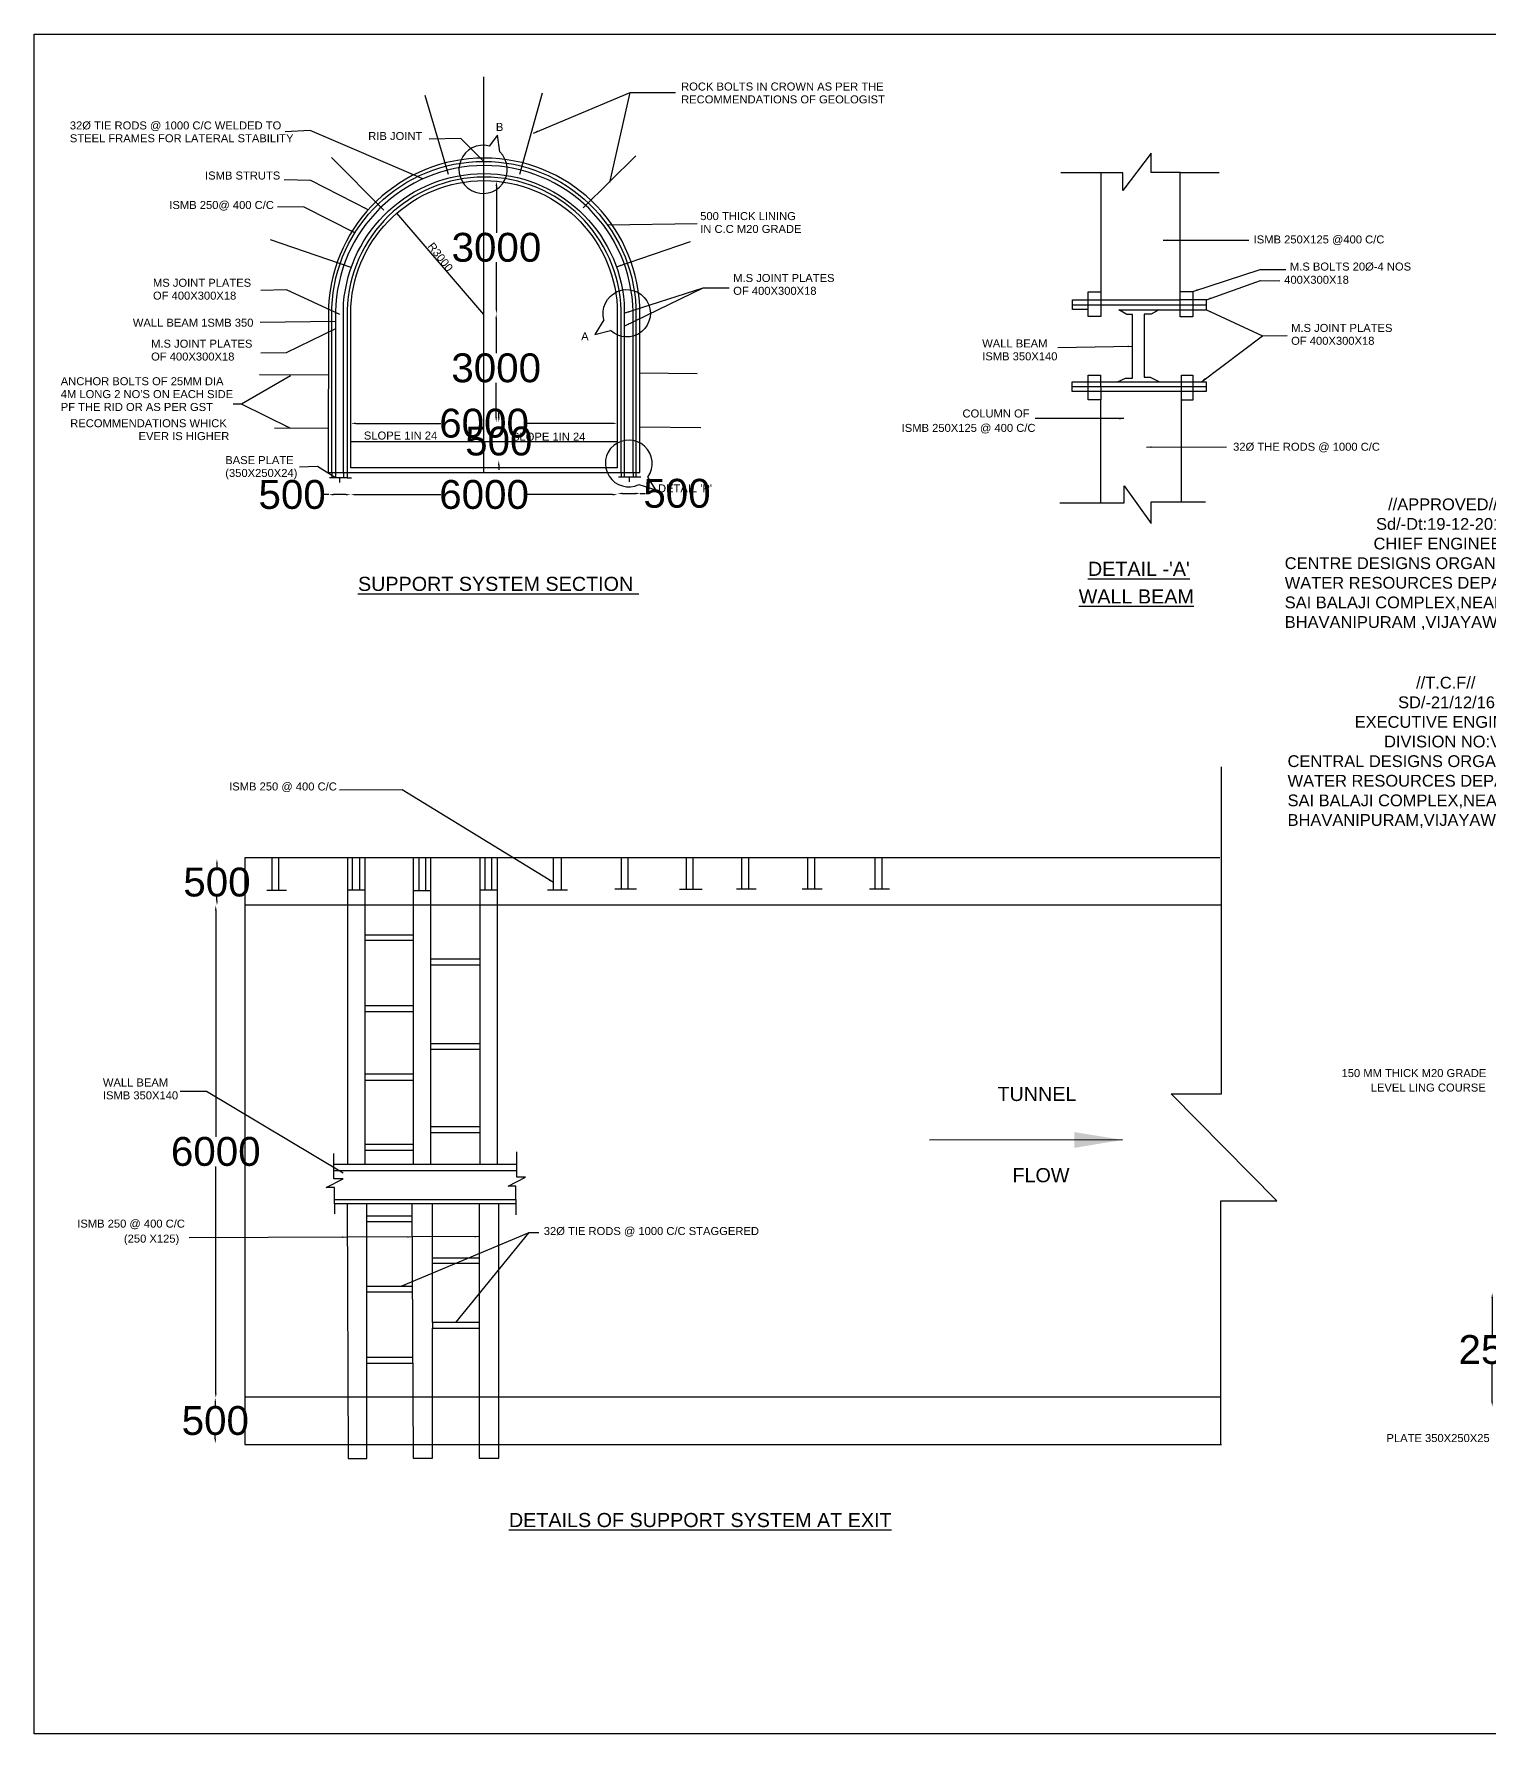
# Model space of a CAD drawing. Header units: millimetres. Extents: x 5124 to 3404652, y 2311 to 45929607.
# Drawn here: x 3393220 to 3399272, y 45922538 to 45929607 of the extents above; entities that cross this region are included whole.
import ezdxf

# ---------------------------------------------------------------- set-up
doc = ezdxf.new("R2010")
doc.units = ezdxf.units.MM
doc.header["$MEASUREMENT"] = 0
for name, color, linetype in [('DIMENSION', 7, 'Continuous'), ('DRAWING', 7, 'Continuous'), ('TEXT', 7, 'Continuous')]:
    doc.layers.add(name, color=color, linetype=linetype)
doc.styles.get("Standard").update_dxf_attribs({"font": 'arial.ttf', "height": 120})
doc.dimstyles.get("Standard").update_dxf_attribs({"dimtxt": 200, "dimasz": 110, "dimexe": 0.18, "dimexo": 0.0625, "dimgap": 0.09, "dimtad": 0, "dimtih": 1, "dimtoh": 1, "dimdec": 0, "dimzin": 0, "dimdsep": 46, "dimtxsty": 'Standard', "dimblk": 'OBLIQUE', "dimcen": 0.09, "dimse1": 1, "dimse2": 1, "dimadec": 0, "dimazin": 0, "dimtfac": 1, "dimtdec": 0, "dimtofl": 0, "dimtmove": 0, "dimatfit": 3, "dimfxl": 1, "dimtolj": 1, "dimtzin": 0, "dimarcsym": 0})

# ---------------------------------------------------------------- blocks, each defined once
blk = doc.blocks.new('*D78')
at = {"layer": 'Defpoints', "color": 0}
for p in [(3395136.6, 45928995.4), (3395142.1, 45928995.4), (3395141.1, 45928443.4)]:
    blk.add_point(p, dxfattribs=at)
at = {"layer": 'DIMENSION', "color": 0, "lineweight": -2}
for p, q in [((3395142.1, 45928975.4), (3395142.1, 45928780.8)), ((3395142.1, 45928463.4), (3395142.1, 45928658))]:
    blk.add_line(p, q, dxfattribs=at)
at = {"layer": 'DIMENSION', "color": 0}
for points in [[(3395138.8, 45928975.4), (3395145.4, 45928975.4), (3395142.1, 45928995.4)], [(3395138.8, 45928463.4), (3395145.4, 45928463.4), (3395142.1, 45928443.4)]]:
    blk.add_solid(points, dxfattribs=at)
at = {"layer": 'DIMENSION', "color": 0, "insert": (3395142.1, 45928719.4), "char_height": 120, "attachment_point": 5}
blk.add_mtext('\\A1;3000', dxfattribs=at)
blk = doc.blocks.new('*D79')
at = {"layer": 'Defpoints', "color": 0}
for p in [(3395645.2, 45927696.6), (3395740.1, 45927696.6), (3395740.1, 45927694.6)]:
    blk.add_point(p, dxfattribs=at)
at = {"layer": 'DIMENSION', "color": 0, "lineweight": -2}
for p, q in [((3395665.2, 45927696.6), (3395720.1, 45927696.6)), ((3395740.1, 45927696.6), (3395760.1, 45927696.6))]:
    blk.add_line(p, q, dxfattribs=at)
at = {"layer": 'DIMENSION', "color": 0}
for points in [[(3395665.2, 45927699.9), (3395665.2, 45927693.2), (3395645.2, 45927696.6)], [(3395720.1, 45927699.9), (3395720.1, 45927693.2), (3395740.1, 45927696.6)]]:
    blk.add_solid(points, dxfattribs=at)
at = {"layer": 'DIMENSION', "color": 0, "insert": (3395892.6, 45927696.6), "char_height": 120, "attachment_point": 5}
blk.add_mtext('\\A1;500', dxfattribs=at)
blk = doc.blocks.new('*D80')
at = {"layer": 'Defpoints', "color": 0}
for p in [(3394536.3, 45927692.7), (3394536.3, 45927691.7), (3395645.2, 45927696.6)]:
    blk.add_point(p, dxfattribs=at)
at = {"layer": 'DIMENSION', "color": 0, "lineweight": -2}
for p, q in [((3394556.3, 45927691.7), (3394911.3, 45927691.7)), ((3395625.2, 45927691.7), (3395270.1, 45927691.7))]:
    blk.add_line(p, q, dxfattribs=at)
at = {"layer": 'DIMENSION', "color": 0}
for points in [[(3394556.3, 45927695), (3394556.3, 45927688.3), (3394536.3, 45927691.7)], [(3395625.2, 45927695), (3395625.2, 45927688.3), (3395645.2, 45927691.7)]]:
    blk.add_solid(points, dxfattribs=at)
at = {"layer": 'DIMENSION', "color": 0, "insert": (3395090.7, 45927691.7), "char_height": 120, "attachment_point": 5}
blk.add_mtext('\\A1;6000', dxfattribs=at)
blk = doc.blocks.new('*D81')
at = {"layer": 'Defpoints', "color": 0}
for p in [(3394445.2, 45927691.7), (3394445.2, 45927691.7), (3394536.3, 45927691.7)]:
    blk.add_point(p, dxfattribs=at)
at = {"layer": 'DIMENSION', "color": 0, "lineweight": -2}
for p, q in [((3394445.2, 45927691.7), (3394425.2, 45927691.7)), ((3394516.3, 45927691.7), (3394465.2, 45927691.7))]:
    blk.add_line(p, q, dxfattribs=at)
at = {"layer": 'DIMENSION', "color": 0}
for points in [[(3394465.2, 45927695), (3394465.2, 45927688.3), (3394445.2, 45927691.7)], [(3394516.3, 45927695), (3394516.3, 45927688.3), (3394536.3, 45927691.7)]]:
    blk.add_solid(points, dxfattribs=at)
at = {"layer": 'DIMENSION', "color": 0, "insert": (3394292.8, 45927691.7), "char_height": 120, "attachment_point": 5}
blk.add_mtext('\\A1;500', dxfattribs=at)
blk = doc.blocks.new('*D82')
at = {"layer": 'Defpoints', "color": 0}
for p in [(3395146, 45927993.1), (3395146, 45927834.6), (3395151.9, 45927834.6)]:
    blk.add_point(p, dxfattribs=at)
at = {"layer": 'DIMENSION', "color": 0, "lineweight": -2}
for p, q in [((3395151.9, 45928013.1), (3395151.9, 45928033.1)), ((3395151.9, 45927814.6), (3395151.9, 45927794.6))]:
    blk.add_line(p, q, dxfattribs=at)
at = {"layer": 'DIMENSION', "color": 0}
for points in [[(3395148.6, 45928013.1), (3395155.2, 45928013.1), (3395151.9, 45927993.1)], [(3395148.6, 45927814.6), (3395155.2, 45927814.6), (3395151.9, 45927834.6)]]:
    blk.add_solid(points, dxfattribs=at)
at = {"layer": 'DIMENSION', "color": 0, "insert": (3395151.9, 45927913.9), "char_height": 120, "attachment_point": 5}
blk.add_mtext('\\A1;500', dxfattribs=at)
blk = doc.blocks.new('*D83')
at = {"layer": 'Defpoints', "color": 0}
for p in [(3395141.1, 45928443.4), (3395141.1, 45928443.4), (3395151.9, 45927993.1)]:
    blk.add_point(p, dxfattribs=at)
at = {"layer": 'DIMENSION', "color": 0, "lineweight": -2}
for p, q in [((3395141.1, 45928423.4), (3395141.1, 45928279.6)), ((3395141.1, 45928013.1), (3395141.1, 45928156.8))]:
    blk.add_line(p, q, dxfattribs=at)
at = {"layer": 'DIMENSION', "color": 0}
for points in [[(3395137.8, 45928423.4), (3395144.5, 45928423.4), (3395141.1, 45928443.4)], [(3395137.8, 45928013.1), (3395144.5, 45928013.1), (3395141.1, 45927993.1)]]:
    blk.add_solid(points, dxfattribs=at)
at = {"layer": 'DIMENSION', "color": 0, "insert": (3395141.1, 45928218.2), "char_height": 120, "attachment_point": 5}
blk.add_mtext('\\A1;3000', dxfattribs=at)
blk = doc.blocks.new('*D94')
at = {"layer": 'Defpoints', "color": 0}
for p in [(3394537.2, 45927988.2), (3395644.2, 45927988.2), (3395644.2, 45927988.2)]:
    blk.add_point(p, dxfattribs=at)
at = {"layer": 'DIMENSION', "color": 0, "lineweight": -2}
for p, q in [((3394557.2, 45927988.2), (3394911.3, 45927988.2)), ((3395624.2, 45927988.2), (3395270.1, 45927988.2))]:
    blk.add_line(p, q, dxfattribs=at)
at = {"layer": 'DIMENSION', "color": 0}
for points in [[(3394557.2, 45927991.6), (3394557.2, 45927984.9), (3394537.2, 45927988.2)], [(3395624.2, 45927991.6), (3395624.2, 45927984.9), (3395644.2, 45927988.2)]]:
    blk.add_solid(points, dxfattribs=at)
at = {"layer": 'DIMENSION', "color": 0, "insert": (3395090.7, 45927988.2), "char_height": 120, "attachment_point": 5}
blk.add_mtext('\\A1;6000', dxfattribs=at)
blk = doc.blocks.new('*D85')
at = {"layer": 'Defpoints', "color": 0}
for p in [(3393972.5, 45926176.6), (3393980.3, 45926176.6), (3393978.4, 45925983.7)]:
    blk.add_point(p, dxfattribs=at)
at = {"layer": 'DIMENSION', "color": 0, "lineweight": -2}
for p, q in [((3393980.3, 45926156.6), (3393980.3, 45926141.5)), ((3393980.3, 45926003.7), (3393980.3, 45926018.8))]:
    blk.add_line(p, q, dxfattribs=at)
at = {"layer": 'DIMENSION', "color": 0}
for points in [[(3393977, 45926156.6), (3393983.7, 45926156.6), (3393980.3, 45926176.6)], [(3393977, 45926003.7), (3393983.7, 45926003.7), (3393980.3, 45925983.7)]]:
    blk.add_solid(points, dxfattribs=at)
at = {"layer": 'DIMENSION', "color": 0, "insert": (3393980.3, 45926080.1), "char_height": 120, "attachment_point": 5}
blk.add_mtext('\\A1;500', dxfattribs=at)
blk = doc.blocks.new('*D86')
at = {"layer": 'Defpoints', "color": 0}
for p in [(3393978.4, 45925983.7), (3393975.4, 45923936.2), (3393975.4, 45923936.2)]:
    blk.add_point(p, dxfattribs=at)
at = {"layer": 'DIMENSION', "color": 0, "lineweight": -2}
for p, q in [((3393975.4, 45925963.7), (3393975.4, 45925021.3)), ((3393975.4, 45923956.2), (3393975.4, 45924898.6))]:
    blk.add_line(p, q, dxfattribs=at)
at = {"layer": 'DIMENSION', "color": 0}
for points in [[(3393972.1, 45925963.7), (3393978.8, 45925963.7), (3393975.4, 45925983.7)], [(3393972.1, 45923956.2), (3393978.8, 45923956.2), (3393975.4, 45923936.2)]]:
    blk.add_solid(points, dxfattribs=at)
at = {"layer": 'DIMENSION', "color": 0, "insert": (3393975.4, 45924960), "char_height": 120, "attachment_point": 5}
blk.add_mtext('\\A1;6000', dxfattribs=at)
blk = doc.blocks.new('*D87')
at = {"layer": 'Defpoints', "color": 0}
for p in [(3393975.4, 45923936.2), (3393972.5, 45923746.3), (3393973.5, 45923746.3)]:
    blk.add_point(p, dxfattribs=at)
at = {"layer": 'DIMENSION', "color": 0, "lineweight": -2}
for p, q in [((3393973.5, 45923916.2), (3393973.5, 45923902.6)), ((3393973.5, 45923766.3), (3393973.5, 45923779.9))]:
    blk.add_line(p, q, dxfattribs=at)
at = {"layer": 'DIMENSION', "color": 0}
for points in [[(3393970.1, 45923916.2), (3393976.8, 45923916.2), (3393973.5, 45923936.2)], [(3393970.1, 45923766.3), (3393976.8, 45923766.3), (3393973.5, 45923746.3)]]:
    blk.add_solid(points, dxfattribs=at)
at = {"layer": 'DIMENSION', "color": 0, "insert": (3393973.5, 45923841.2), "char_height": 120, "attachment_point": 5}
blk.add_mtext('\\A1;500', dxfattribs=at)
blk = doc.blocks.new('*D89')
at = {"layer": 'Defpoints', "color": 0}
for p in [(3399281.3, 45924371.7), (3399281.3, 45924371.7), (3399282.3, 45923900.9)]:
    blk.add_point(p, dxfattribs=at)
at = {"layer": 'DIMENSION', "color": 0, "lineweight": -2}
for p, q in [((3399281.3, 45924351.7), (3399281.3, 45924197.7)), ((3399281.3, 45923920.9), (3399281.3, 45924075))]:
    blk.add_line(p, q, dxfattribs=at)
at = {"layer": 'DIMENSION', "color": 0}
for points in [[(3399278, 45924351.7), (3399284.6, 45924351.7), (3399281.3, 45924371.7)], [(3399278, 45923920.9), (3399284.6, 45923920.9), (3399281.3, 45923900.9)]]:
    blk.add_solid(points, dxfattribs=at)
at = {"layer": 'DIMENSION', "color": 0, "insert": (3399281.3, 45924136.3), "char_height": 120, "attachment_point": 5}
blk.add_mtext('\\A1;250', dxfattribs=at)

msp = doc.modelspace()

# ---------------------------------------------------------------- linework, layer by layer
at = {"layer": 'DIMENSION', "color": 0}
msp.add_lwpolyline([(3394101.7, 45923742.4), (3398155.7, 45923742.4)], dxfattribs=at)
at = {"layer": 'DRAWING', "color": 0}
msp.add_lwpolyline([(3404651.7, 45922538.5), (3393219.8, 45922538.5), (3393219.8, 45929607.1), (3404651.7, 45929607.1)], close=True, dxfattribs=at)
for points in [[(3395090.2, 45927783.7), (3395090.2, 45929429)], [(3394942.4, 45929022.8), (3394845.5, 45929350.7)], [(3395240, 45929024.7), (3395333.9, 45929362.4)], [(3395155.8, 45929116.7), (3395146, 45929186.2)], [(3394674.3, 45928875), (3394456, 45929093.3)], [(3395503.3, 45928883.8), (3395721.5, 45929100.1)], [(3397984.4, 45929031.6), (3397864, 45929031.6), (3397864, 45929111.9), (3397746.6, 45928956.2), (3397746.6, 45929029.6), (3397488.2, 45929029.6)], [(3397654.6, 45929029.6), (3397654.6, 45928432.6), (3397601.7, 45928432.6), (3397601.7, 45928534.4), (3397654.6, 45928534.4)], [(3397984.4, 45928536.3), (3397984.4, 45929031.6), (3398146.9, 45929031.6)], [(3395090.2, 45928441.4), (3394727.5, 45928861.7)], [(3394538.2, 45928635.7), (3394202.5, 45928750.7)], [(3397601.7, 45928461), (3397537.1, 45928461), (3397537.1, 45928501.1), (3397984.4, 45928501.1)], [(3397724.1, 45928161.5), (3397756.4, 45928176.2), (3397786.7, 45928176.2), (3397786.7, 45928440.4), (3397763.2, 45928440.4), (3397729, 45928460), (3398093.1, 45928460), (3398093.1, 45928502.1), (3397984.4, 45928502.1), (3397984.4, 45928536.3), (3398037.3, 45928536.3), (3398037.3, 45928430.6), (3397984.4, 45928430.6), (3397984.4, 45928502.1)], [(3397537.1, 45928481), (3398093.1, 45928481)], [(3397895.4, 45928460), (3397863.1, 45928442.4), (3397834.7, 45928442.4), (3397834.7, 45928180.1), (3397860.1, 45928180.1), (3397898.3, 45928161.5)], [(3395589.1, 45928419.3), (3395551.2, 45928357.2), (3395616.8, 45928373.9)], [(3394443.4, 45928187.9), (3394156.5, 45928189.9)], [(3395738.2, 45928197.7), (3395977, 45928194.8)], [(3397989.3, 45927662.3), (3397989.3, 45928161.5), (3398092.1, 45928161.5), (3398092.1, 45928121.3), (3397535.2, 45928121.3), (3397535.2, 45928161.5), (3397989.3, 45928161.5)], [(3397535.2, 45928141.4), (3398092.1, 45928141.4)], [(3397654.6, 45927657.4), (3397654.6, 45928086.1), (3397601.7, 45928086.1), (3397601.7, 45928188.9), (3397653.6, 45928188.9), (3397654.6, 45928086.1)], [(3398037.3, 45928188.9), (3398037.3, 45928084.2), (3397989.3, 45928084.2)], [(3397989.3, 45928161.5), (3397989.3, 45928187.9), (3398037.3, 45928187.9)], [(3394442.8, 45927966.7), (3394219.1, 45927967.7)], [(3395738.2, 45927974.1), (3395991.7, 45927970.6)], [(3394537.2, 45927912.9), (3395644.2, 45927912.9)], [(3394458, 45927783.7), (3394458, 45927762.1)], [(3394473.6, 45927783.7), (3394473.6, 45927762.1)], [(3394490.3, 45927762.1), (3394490.3, 45927742.6)], [(3394506.9, 45927783.7), (3394506.9, 45927762.1)], [(3394521.6, 45927762.1), (3394539.2, 45927762.1)], [(3395649.1, 45927766.1), (3395742.1, 45927766.1)], [(3395660.9, 45927783.7), (3395660.9, 45927766.1)], [(3395673.6, 45927783.7), (3395673.6, 45927766.1)], [(3395693.2, 45927766.1), (3395693.2, 45927744.5)], [(3395709.8, 45927783.7), (3395709.8, 45927766.1)], [(3395721.5, 45927783.7), (3395721.5, 45927766.1)], [(3395734.3, 45927733.8), (3395804.7, 45927711.2), (3395771.5, 45927765.1)], [(3397484.3, 45927657.4), (3397751.5, 45927657.4), (3397751.5, 45927728.9), (3397863.1, 45927572.3), (3397863.1, 45927662.3), (3398090.1, 45927662.3)], [(3398152.8, 45923739.4), (3398152.8, 45924755.4), (3398385.7, 45924755.4), (3397946.3, 45925200.7), (3398155.7, 45925200.7), (3398155.7, 45926560.2)], [(3398148.9, 45926181.4), (3394096.8, 45926181.4), (3394096.8, 45923742.4), (3394101.7, 45923742.4), (3394102.7, 45923742.4)], [(3394210.3, 45926047.4), (3394210.3, 45926181.4)], [(3394237.7, 45926047.4), (3394237.7, 45926181.4)], [(3394522.6, 45926181.4), (3394522.6, 45924907.1)], [(3394544.1, 45926048.3), (3394544.1, 45926181.4)], [(3394574.4, 45926048.3), (3394574.4, 45926181.4)], [(3394596.9, 45924908.1), (3394596.9, 45926181.4)], [(3394795.6, 45926181.4), (3394795.6, 45924909.1)], [(3394819.1, 45926181.4), (3394819.1, 45926045.4)], [(3394848.5, 45926045.4), (3394848.5, 45926181.4)], [(3394869, 45924907.1), (3394869, 45926181.4)], [(3395072.6, 45926181.4), (3395072.6, 45924907.1)], [(3395093.2, 45926182.4), (3395093.2, 45926048.3)], [(3395122.5, 45926048.3), (3395122.5, 45926181.4)], [(3395146, 45924906.1), (3395146, 45926181.4)], [(3395379, 45926047.4), (3395379, 45926181.4)], [(3395412.2, 45926048.3), (3395412.2, 45926181.4)], [(3395659.9, 45926181.4), (3395659.9, 45926052.3)], [(3395689.2, 45926052.3), (3395689.2, 45926181.4)], [(3395931, 45926181.4), (3395931, 45926051.3)], [(3395958.4, 45926181.4), (3395958.4, 45926051.3)], [(3396162, 45926053.2), (3396162, 45926182.4)], [(3396191.3, 45926053.2), (3396191.3, 45926181.4)], [(3396436, 45926053.2), (3396436, 45926182.4)], [(3396465.4, 45926053.2), (3396465.4, 45926181.4)], [(3396716, 45926053.2), (3396716, 45926182.4)], [(3396745.3, 45926053.2), (3396745.3, 45926181.4)], [(3394187.8, 45926047.4), (3394270, 45926047.4)], [(3394522.6, 45926048.3), (3394596.9, 45926048.3)], [(3394795.6, 45926045.4), (3394869, 45926045.4)], [(3395071.6, 45926048.3), (3395146, 45926048.3)], [(3395354.5, 45926048.3), (3395437.7, 45926048.3)], [(3395634.4, 45926052.3), (3395724.5, 45926052.3)], [(3395903.6, 45926051.3), (3395996.6, 45926051.3)], [(3396139.5, 45926053.2), (3396221.7, 45926053.2)], [(3396413.5, 45926053.2), (3396495.7, 45926053.2)], [(3396693.4, 45926053.2), (3396775.7, 45926053.2)], [(3394096.8, 45925985.7), (3398155.7, 45925985.7)], [(3394795.6, 45925860.4), (3394596.9, 45925860.4)], [(3394596.9, 45925838.9), (3394795.6, 45925838.9)], [(3395072.6, 45925760.6), (3394870, 45925760.6)], [(3394869, 45925737.1), (3395073.6, 45925737.1)], [(3394795.6, 45925566.8), (3394596.9, 45925566.8)], [(3394596.9, 45925542.3), (3394795.6, 45925542.3)], [(3395073.6, 45925408.2), (3394869, 45925408.2)], [(3394869, 45925385.7), (3395072.6, 45925385.7)], [(3394795.6, 45925282), (3394596.9, 45925282)], [(3394596.9, 45925257.5), (3394795.6, 45925257.5)], [(3395071.6, 45925063.7), (3394868.1, 45925063.7)], [(3394870, 45925040.2), (3395072.6, 45925040.2)], [(3394795.6, 45924990.3), (3394596, 45924990.3)], [(3394596, 45924965.8), (3394795.6, 45924965.8)], [(3394468.7, 45924760.3), (3394468.7, 45924811.2), (3394434.5, 45924811.2), (3394504.9, 45924847.4), (3394466.8, 45924847.4), (3394466.8, 45924952.1)], [(3395226.3, 45924907.1), (3394466.8, 45924907.1)], [(3395226.3, 45924881.7), (3395226.3, 45924959)], [(3394465.8, 45924881.7), (3395226.3, 45924881.7)], [(3395223.3, 45924760.3), (3395223.3, 45924816.1), (3395191, 45924816.1), (3395262.5, 45924854.2), (3395227.3, 45924854.2), (3395226.3, 45924854.2), (3395226.3, 45924881.7)], [(3394525.5, 45923684.6), (3394603.8, 45923684.6), (3394603.8, 45924742.7), (3394468.7, 45924742.7), (3394468.7, 45924760.3), (3395223.3, 45924760.3), (3395223.3, 45924742.7), (3394603.8, 45924742.7), (3394521.6, 45924742.7), (3394525.5, 45923684.6)], [(3394468.7, 45924743.6), (3394468.7, 45924701.6)], [(3394603.8, 45924692.8), (3394790.7, 45924692.8)], [(3394790.7, 45924741.7), (3394795.6, 45923685.6)], [(3394795.6, 45923685.6), (3394875.9, 45923685.6), (3394875.9, 45924225.9), (3395069.7, 45924225.9), (3395069.7, 45923685.6), (3395151.9, 45923685.6), (3395151.9, 45924743.6)], [(3394875.9, 45924249.4), (3394875.9, 45924743.6)], [(3395070.7, 45924742.7), (3395069.7, 45924225.9)], [(3395223.3, 45924742.7), (3395223.3, 45924696.7)], [(3394602.8, 45924669.3), (3394790.7, 45924669.3)], [(3394875.9, 45924518.5), (3395069.7, 45924518.5)], [(3394875.9, 45924496), (3395070.7, 45924496)], [(3394602.8, 45924400.1), (3394791.7, 45924400.1)], [(3394602.8, 45924377.6), (3394793.7, 45924377.6)], [(3395069.7, 45924249.4), (3394875.9, 45924249.4), (3394875.9, 45924222)], [(3394793.7, 45924104.5), (3394603.8, 45924104.5)], [(3394603.8, 45924080), (3394793.7, 45924080)], [(3394096.8, 45923941.1), (3398154.7, 45923941.1)], [(3394096.8, 45923742.4), (3398155.7, 45923742.4)]]:
    msp.add_lwpolyline(points, dxfattribs=at)
for points in [[(3395146, 45929186.2), (3395111.8, 45929141.2, 7.836938), (3395155.8, 45929116.7, 0.733906)], [(3394442.3, 45927783.7), (3395738.2, 45927783.7), (3395738.2, 45928477.6, 0.948563), (3394444.3, 45928477.6), (3394442.3, 45927783.7)], [(3394458, 45927783.7), (3394458, 45928469.8, -0.962045), (3395721.5, 45928469.8), (3395721.5, 45927783.7)], [(3395660.9, 45927783.7), (3395660.9, 45928457.1, 0.974227), (3394521.6, 45928457.1), (3394521.6, 45927762.1), (3394448.2, 45927762.1)], [(3395709.8, 45927783.7), (3395709.8, 45928451.2, 0.984956), (3394473.6, 45928451.2), (3394473.6, 45927783.7)], [(3394506.9, 45927783.7), (3394506.9, 45928487.4, -0.924497), (3395673.6, 45928487.4), (3395673.6, 45927783.7)], [(3395644.2, 45927803.3), (3394537.2, 45927803.3), (3394537.2, 45928473.7, -0.946065), (3395644.2, 45928473.7), (3395644.2, 45927803.3)], [(3395589.1, 45928419.3, -7.254217), (3395616.8, 45928373.9, 1.295359)]]:
    msp.add_lwpolyline(points, format="xyb", dxfattribs=at)
msp.add_arc((3395692.2, 45927821.4), 97.2, 324.58266, 295.61916, dxfattribs=at)

# ---------------------------------------------------------------- texts
at = {"layer": 'DRAWING', "color": 0, "char_height": 48.938, "width": 1315.14, "attachment_point": 1}
for s, insert in [('\\pi429.62;//APPROVED// \\P\\pi379.45;Sd/-Dt:19-12-2016 \\P\\pi369.12;CHIEF ENGINEER \\P\\pi0;CENTRE DESIGNS ORGANISATION WATER RESOURCES DEPARTMENT \\PSAI BALAJI COMPLEX,NEAR IRON YARD BHAVANIPURAM ,VIJAYAWADA-520012', (3398419, 45927676)), ('\\pi534.14;//T.C.F// \\P\\pi459.25;SD/-21/12/16 \\P\\pi278.92;EXECUTIVE ENGINEER  \\P\\pi401.16;DIVISION NO:VII \\P\\pi0;CENTRAL DESIGNS ORGANISATION  WATER RESOURCES DEPARTMENT  SAI BALAJI COMPLEX,NEAR IRON YARD BHAVANIPURAM,VIJAYAWADA -520012.', (3398430.8, 45926934.4))]:
    msp.add_mtext(s, dxfattribs=dict(at, insert=insert))
at = {"layer": 'TEXT', "color": 0}
for s, height, p in [('ROCK BOLTS IN CROWN AS PER THE', 33.278, (3395909.7, 45929372.1)), ('RECOMMENDATIONS OF GEOLOGIST', 33.278, (3395909.7, 45929318.6)), ('32Ø TIE RODS @ 1000 C/C WELDED TO', 33.278, (3393368.7, 45929210.3)), ('B', 33.3, (3395139.9, 45929204)), ('STEEL FRAMES FOR LATERAL STABILITY', 33.278, (3393368.7, 45929156.9)), ('RIB JOINT', 33.28, (3394609.2, 45929166.3)), ('ISMB STRUTS', 33.278, (3393931, 45929002)), ('ISMB 250@ 400 C/C', 33.278, (3393782.3, 45928879.5)), ('500 THICK LINING', 33.278, (3395989.1, 45928833.3)), ('IN C.C M20 GRADE', 33.278, (3395989.1, 45928779.8)), ('ISMB 250X125 @400 C/C', 33.278, (3398289.9, 45928736.3)), ('M.S BOLTS 20Ø-4 NOS', 33.278, (3398440.5, 45928623.5)), ('MS JOINT PLATES ', 33.278, (3393714.3, 45928556.1)), ('M.S JOINT PLATES', 33.278, (3396126.4, 45928576)), ('400X300X18', 33.28, (3398416.8, 45928568.5)), ('OF 400X300X18', 33.278, (3393714.3, 45928502.6)), ('OF 400X300X18', 33.278, (3396126.4, 45928522.6)), ('WALL BEAM 1SMB 350', 33.278, (3393630.7, 45928390.1)), ('A', 33.3, (3395494.3, 45928333.4)), ('M.S JOINT PLATES', 33.278, (3398445.6, 45928368.3)), ('OF 400X300X18', 33.278, (3393706.6, 45928249.3)), ('M.S JOINT PLATES', 33.278, (3393706.6, 45928302.8)), ('WALL BEAM ', 33.28, (3397161.4, 45928303.7)), ('ISMB 350X140', 33.278, (3397161.4, 45928250.3)), ('OF 400X300X18', 33.278, (3398445.6, 45928314.8)), ('ANCHOR BOLTS OF 25MM DIA ', 33.278, (3393331, 45928146.7)), ("4M LONG 2 NO'S ON EACH SIDE", 33.278, (3393331, 45928093.2)), ('PF THE RID OR AS PER GST', 33.278, (3393331, 45928039.7)), ('RECOMMENDATIONS WHICK ', 33.278, (3393370.4, 45927972)), ('COLUMN OF ', 33.28, (3397079.4, 45928012.6)), ('                      EVER IS HIGHER', 33.278, (3393370.4, 45927918.6)), ('SLOPE 1IN 24', 33.278, (3394591, 45927920.8)), ('SLOPE 1IN 24', 33.278, (3395207, 45927916.1)), ('ISMB 250X125 @ 400 C/C', 33.278, (3396826.7, 45927952.6)), ('32Ø THE RODS @ 1000 C/C', 33.278, (3398204.4, 45927874.3)), ('(350X250X24)', 33.278, (3394014.8, 45927765.3)), ('BASE PLATE', 33.28, (3394014.8, 45927818.8)), ("DETAIL 'P'", 33.28, (3395813.8, 45927701.2)), ("%%UDETAIL -'A'", 58.726, (3397600.9, 45927354)), ('%%USUPPORT SYSTEM SECTION ', 58.726, (3394566.6, 45927291.4)), ('%%UWALL BEAM', 58.726, (3397562.6, 45927239.2)), ('ISMB 250 @ 400 C/C', 33.278, (3394031, 45926461.7)), ('WALL BEAM', 33.28, (3393506.2, 45925230.8)), ('150 MM THICK M20 GRADE', 33.278, (3398655.1, 45925270)), ('LEVEL LING COURSE', 33.278, (3398776.5, 45925209.7)), ('ISMB 350X140', 33.278, (3393506.2, 45925177.3)), ('TUNNEL', 58.73, (3397224.9, 45925170.4)), ('FLOW', 58.73, (3397287.2, 45924832.8)), ('ISMB 250 @ 400 C/C', 33.278, (3393399.5, 45924644)), ('(250 X125)', 33.28, (3393593.6, 45924581.6)), ('32Ø TIE RODS @ 1000 C/C STAGGERED', 33.278, (3395338.9, 45924613.2)), ('PLATE 350X250X25', 33.278, (3398841.9, 45923752.4)), ('%%UDETAILS OF SUPPORT SYSTEM AT EXIT', 58.726, (3395194, 45923398.8))]:
    msp.add_text(s, height=height, dxfattribs=at).set_placement(p)
msp.add_text('R3000', height=33.28, rotation=307.62271, dxfattribs=at).set_placement((3394854.4, 45928724.1))

# ---------------------------------------------------------------- dimensions: what is measured, and where the dimension line sits
at = {"layer": 'DIMENSION', "color": 0}
for base, p1, p2, text, override, picture, middle in [((3395142.1, 45928995.4), (3395141.1, 45928443.4), (3395136.6, 45928995.4), '3000', {"dimtxt": 17, "dimasz": 20, "dimsah": 1, "dimarcsym": 1}, '*D78', (3395142.1, 45928719.4)), ((3395141.1, 45928443.4), (3395151.9, 45927993.1), (3395141.1, 45928443.4), '3000', {"dimtxt": 17, "dimasz": 20, "dimarcsym": 1}, '*D83', (3395141.1, 45928218.2)), ((3395151.9, 45927834.6), (3395146, 45927993.1), (3395146, 45927834.6), '500', {"dimtxt": 17, "dimasz": 20, "dimarcsym": 1}, '*D82', (3395151.9, 45927913.9)), ((3393980.3, 45926176.6), (3393978.4, 45925983.7), (3393972.5, 45926176.6), '500', {"dimtxt": 17, "dimasz": 20, "dimarcsym": 1}, '*D85', (3393980.3, 45926080.1)), ((3393975.4, 45923936.2), (3393978.4, 45925983.7), (3393975.4, 45923936.2), '6000', {"dimtxt": 17, "dimasz": 20, "dimarcsym": 1}, '*D86', (3393975.4, 45924960)), ((3399281.3, 45924371.7), (3399282.3, 45923900.9), (3399281.3, 45924371.7), '250', {"dimtxt": 17, "dimasz": 20, "dimarcsym": 1}, '*D89', (3399281.3, 45924136.3)), ((3393973.5, 45923746.3), (3393975.4, 45923936.2), (3393972.5, 45923746.3), '500', {"dimtxt": 17, "dimasz": 20, "dimarcsym": 1}, '*D87', (3393973.5, 45923841.2))]:
    dim = msp.add_linear_dim(base=base, p1=p1, p2=p2, angle=90, text=text, dimstyle='Standard', override=override, dxfattribs=at)
    dim.commit()
    dim.dimension.update_dxf_attribs({"geometry": picture, "text_midpoint": middle})
for base, p1, p2, text, override, picture, middle in [((3395644.2, 45927988.2), (3394537.2, 45927988.2), (3395644.2, 45927988.2), '6000', {"dimtxt": 17, "dimasz": 20, "dimarcsym": 1}, '*D94', (3395090.7, 45927988.2)), ((3394445.2, 45927691.7), (3394536.3, 45927691.7), (3394445.2, 45927691.7), '500', {"dimtxt": 17, "dimasz": 20, "dimarcsym": 1}, '*D81', (3394292.8, 45927691.7)), ((3394536.3, 45927691.7), (3395645.2, 45927696.6), (3394536.3, 45927692.7), '6000', {"dimtxt": 17, "dimasz": 20, "dimarcsym": 1}, '*D80', (3395090.7, 45927691.7)), ((3395740.1, 45927696.6), (3395645.2, 45927696.6), (3395740.1, 45927694.6), '500', {"dimtxt": 17, "dimasz": 20, "dimsah": 1, "dimarcsym": 1}, '*D79', (3395892.6, 45927696.6))]:
    dim = msp.add_linear_dim(base=base, p1=p1, p2=p2, text=text, dimstyle='Standard', override=override, dxfattribs=at)
    dim.commit()
    dim.dimension.update_dxf_attribs({"geometry": picture, "text_midpoint": middle})

# ---------------------------------------------------------------- leaders
for points, override in [([(3395295.8, 45929195.1), (3395698, 45929363.4)], {"dimtxt": 17, "dimasz": 20, "dimgap": 0.09, "dimtad": 0, "dimarcsym": 1}), ([(3395612.9, 45928989.5), (3395698, 45929363.4), (3395886.9, 45929364.4)], {"dimtxt": 17, "dimasz": 20, "dimgap": 0.09, "dimtad": 0, "dimarcsym": 1}), ([(3394836.5, 45929004.8), (3394367.9, 45929205.8), (3394263.2, 45929200.7)], {"dimtxt": 17, "dimasz": 20, "dimgap": 0.09, "dimtad": 0, "dimarcsym": 1}), ([(3395090.2, 45929077.6), (3394994.3, 45929172.5), (3394862.2, 45929169.6)], {"dimtxt": 17, "dimasz": 20, "dimgap": 0.09, "dimtad": 0, "dimarcsym": 1}), ([(3394609.2, 45928876.4), (3394370.8, 45928998.3), (3394260.2, 45929001.3)], {"dimtxt": 17, "dimasz": 20, "dimgap": 0.09, "dimtad": 0, "dimarcsym": 1}), ([(3394553.8, 45928780.8), (3394343.4, 45928886.7), (3394231.9, 45928888.7)], {"dimtxt": 17, "dimasz": 20, "dimgap": 0.09, "dimtad": 0, "dimarcsym": 1}), ([(3395603.4, 45928814), (3395976, 45928819.2)], {"dimtxt": 17, "dimasz": 20, "dimgap": 0.09, "dimtad": 0, "dimarcsym": 1}), ([(3395641.1, 45928638.8), (3395948.6, 45928744.8)], {"dimtxt": 17, "dimasz": 20, "dimgap": 0.09, "dimtad": 0, "dimarcsym": 1}), ([(3397914, 45928749.7), (3398269.3, 45928749.7)], {"dimtxt": 17, "dimasz": 20, "dimgap": 0.09, "dimtad": 0, "dimarcsym": 1}), ([(3398037.3, 45928536.3), (3398316.2, 45928628.3), (3398422.9, 45928628.3)], {"dimtxt": 17, "dimasz": 20, "dimgap": 0.09, "dimtad": 0, "dimarcsym": 1}), ([(3398093.1, 45928502.1), (3398318.2, 45928582.3), (3398398.4, 45928580.4)], {"dimtxt": 17, "dimasz": 20, "dimgap": 0.09, "dimtad": 0, "dimarcsym": 1}), ([(3394491.2, 45928440.4), (3394270, 45928543.2), (3394162.4, 45928541.2)], {"dimtxt": 17, "dimasz": 20, "dimgap": 0.09, "dimtad": 0, "dimarcsym": 1}), ([(3395673.6, 45928392.5), (3396001.5, 45928551), (3396109.1, 45928551)], {"dimtxt": 17, "dimasz": 20, "dimgap": 0.09, "dimtad": 0, "dimarcsym": 1}), ([(3395673.6, 45928446.3), (3396001.5, 45928551)], {"dimtxt": 17, "dimasz": 20, "dimgap": 0.09, "dimtad": 0, "dimarcsym": 1}), ([(3398093.1, 45928460), (3398326, 45928352.3)], {"dimtxt": 17, "dimasz": 20, "dimgap": 0.09, "dimtad": 0, "dimarcsym": 1}), ([(3394473.6, 45928412), (3394160.4, 45928407.1)], {"dimtxt": 17, "dimasz": 20, "dimgap": 0.09, "dimtad": 0, "dimarcsym": 1}), ([(3394473.6, 45928381.7), (3394268.1, 45928281.9), (3394163.4, 45928279.9)], {"dimtxt": 17, "dimasz": 20, "dimgap": 0.09, "dimtad": 0, "dimarcsym": 1}), ([(3397786.7, 45928308.3), (3397475.5, 45928302.4)], {"dimtxt": 17, "dimasz": 20, "dimgap": 0.09, "dimtad": 0, "dimarcsym": 1}), ([(3398072.5, 45928161.5), (3398326, 45928352.3), (3398428.8, 45928353.3)], {"dimtxt": 17, "dimasz": 20, "dimgap": 0.09, "dimtad": 0, "dimarcsym": 1}), ([(3394285.7, 45928185.9), (3394082.1, 45928068.5), (3394047.9, 45928067.5)], {"dimtxt": 17, "dimasz": 20, "dimgap": 0.09, "dimtad": 0, "dimarcsym": 1}), ([(3394284.7, 45927967.7), (3394082.1, 45928068.5)], {"dimtxt": 17, "dimasz": 20, "dimgap": 0.09, "dimtad": 0, "dimarcsym": 1}), ([(3397750.5, 45928007.8), (3397381.5, 45928008.8)], {"dimtxt": 17, "dimasz": 20, "dimgap": 0.09, "dimtad": 0, "dimarcsym": 1}), ([(3397844.5, 45927889.4), (3398177.2, 45927890.4)], {"dimtxt": 17, "dimasz": 20, "dimgap": 0.09, "dimtad": 0, "dimarcsym": 1}), ([(3394473.6, 45927762.1), (3394398.3, 45927808.1), (3394322.9, 45927806.2)], {"dimtxt": 17, "dimasz": 20, "dimgap": 0.09, "dimtad": 0, "dimarcsym": 1}), ([(3395379, 45926078.7), (3394749.6, 45926464.3), (3394489.3, 45926463.3)], {"dimtxt": 17, "dimasz": 20, "dimgap": 0.09, "dimtad": 0, "dimarcsym": 1}), ([(3394504.9, 45924870.9), (3393936.3, 45925209.5), (3393826.7, 45925209.5)], {"dimtxt": 17, "dimasz": 20, "dimgap": 0.09, "dimtad": 0, "dimarcsym": 1}), ([(3397744.5, 45925008.8), (3396942, 45925007.9)], {"dimtxt": 17, "dimasz": 200, "dimgap": 0.09, "dimtad": 0, "dimarcsym": 1}), ([(3394522.1, 45924604.3), (3393864.8, 45924601.9)], {"dimtxt": 17, "dimasz": 20, "dimgap": 0.09, "dimtad": 0, "dimarcsym": 1}), ([(3394791.4, 45924605.3), (3394522.1, 45924604.3)], {"dimtxt": 17, "dimasz": 20, "dimgap": 0.09, "dimtad": 0, "dimarcsym": 1}), ([(3394746.7, 45924400.1), (3395278.2, 45924623.3)], {"dimtxt": 17, "dimasz": 20, "dimgap": 0.09, "dimtad": 0, "dimarcsym": 1}), ([(3395070.4, 45924606.6), (3394791.4, 45924605.3)], {"dimtxt": 17, "dimasz": 20, "dimgap": 0.09, "dimtad": 0, "dimarcsym": 1}), ([(3394972.8, 45924249.4), (3395278.2, 45924623.3), (3395318.3, 45924623.3)], {"dimtxt": 17, "dimasz": 20, "dimgap": 0.09, "dimtad": 0, "dimarcsym": 1})]:
    msp.add_leader(points, dimstyle='Standard', override=override, dxfattribs=at)

doc.saveas('drawing.dxf')
